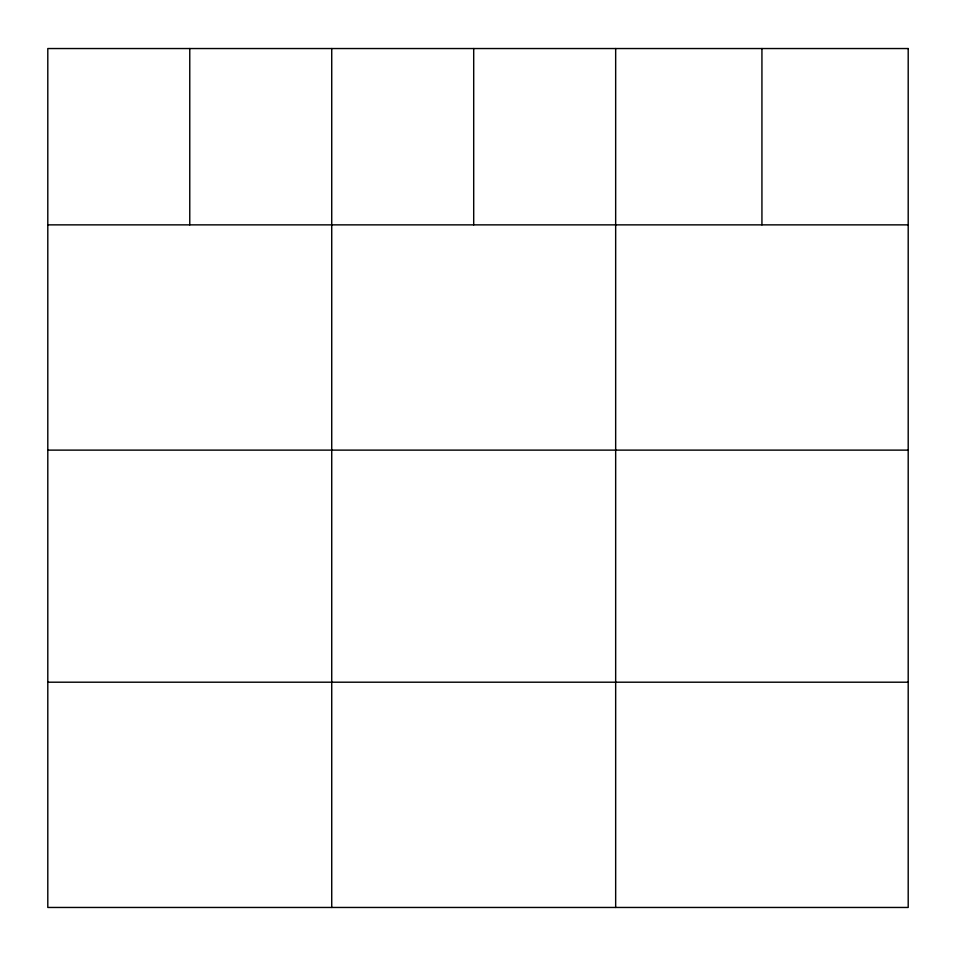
<?xml version="1.0" encoding="UTF-8"?>
<svg xmlns="http://www.w3.org/2000/svg" width="956" height="956" viewBox="0 0 956 956"><rect width="100%" height="100%" fill="white"/><g stroke="black" fill="none" stroke-linecap="round" stroke-linejoin="round"><path stroke-width="1.43" d="M47.8 224.863L908.2 224.863M47.8 450.121L908.2 450.121M47.8 682.202L908.2 682.202M761.932 48.541L761.932 224.863M615.664 48.541L615.664 907.459M473.698 48.541L473.698 224.863M331.732 48.541L331.732 907.459M189.766 48.541L189.766 224.863M908.2 48.541L47.8 48.541L47.8 907.459L908.2 907.459L908.2 48.541"/></g></svg>
